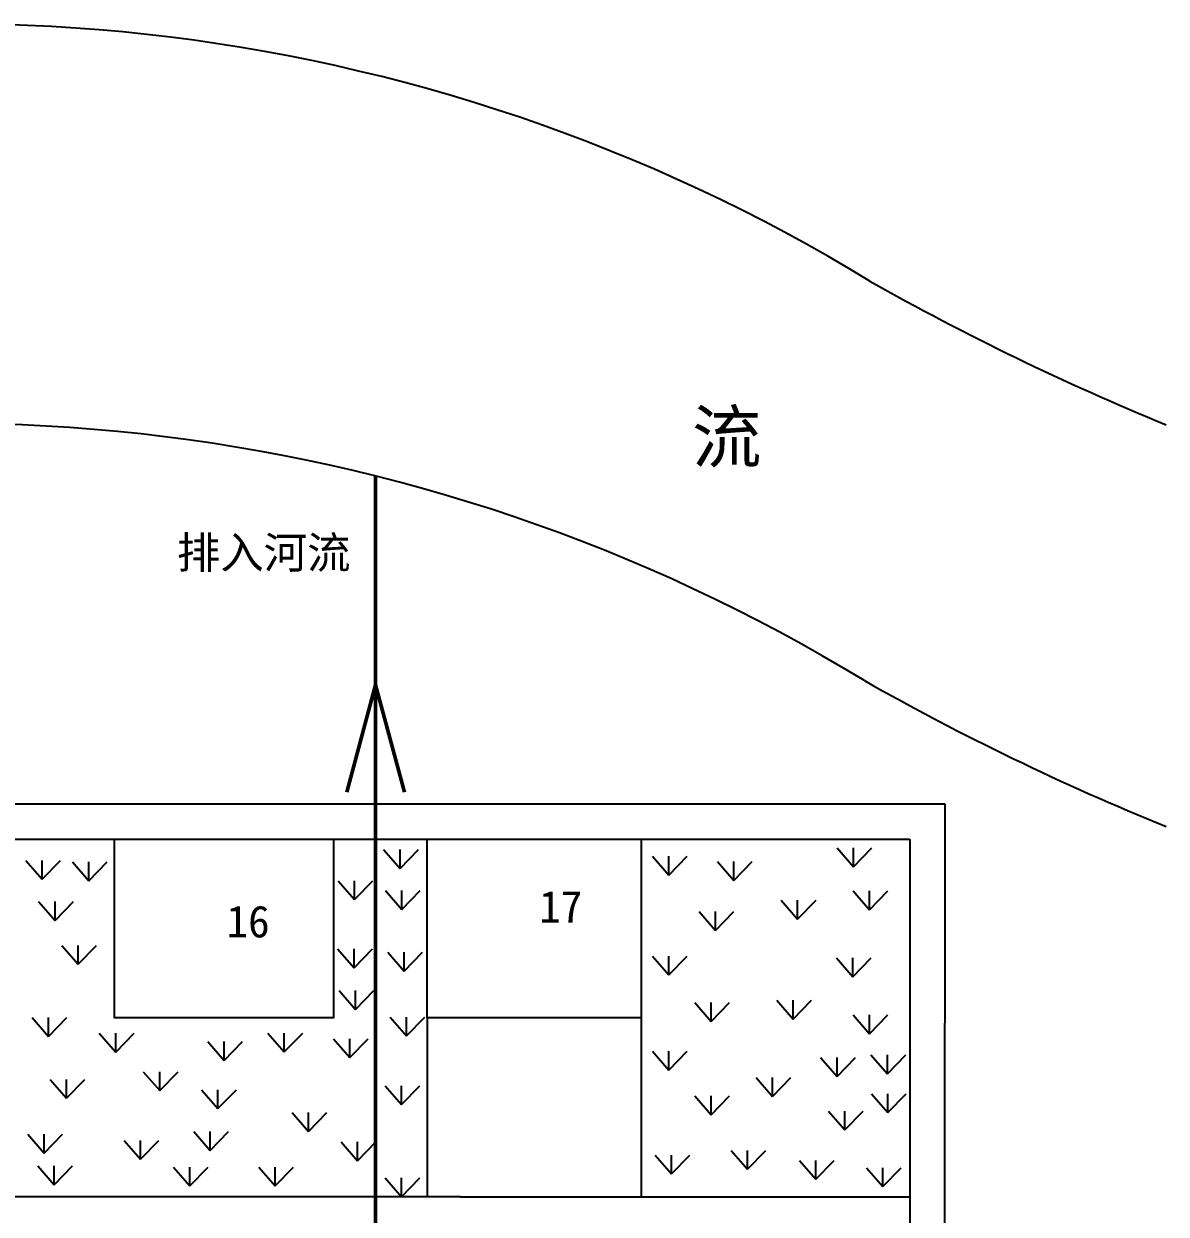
# Model space of a CAD drawing. Header units: inches. Extents: x -287940 to 417543, y -666909 to 91149.
# Drawn here: x -199 to 179281, y -450116 to -263040 of the extents above; entities that cross this region are included whole.
import ezdxf

# ---------------------------------------------------------------- set-up
doc = ezdxf.new("R2010")
doc.units = ezdxf.units.IN
doc.header["$MEASUREMENT"] = 0

msp = doc.modelspace()

# ---------------------------------------------------------------- linework, layer by layer
at = {"color": 5, "lineweight": 50, "ltscale": 5}
for p, q in [((55063.5, -458365.738), (55063.5, -334110.437)), ((50535, -383791.1), (55063.5, -366909)), ((59592, -383791.1), (55063.5, -366909))]:
    msp.add_line(p, q, dxfattribs=at)
at = {"ltscale": 5}
for p, q in [((-177863.4, -385617.6), (144528.676, -385617.6)), ((144528.676, -385617.6), (144378.963, -576298.904)), ((-173381.673, -391192.8), (139018.176, -391192.8)), ((139018.176, -391192.8), (139018.176, -572873.3)), ((63197.2, -419279.269), (63197.2, -447365.738)), ((96792, -419279.269), (96792, -447365.738)), ((68420.476, -447365.738), (-111709.62, -447365.738)), ((68420.476, -447365.738), (139018.176, -447365.738))]:
    msp.add_line(p, q, dxfattribs=at)
at = {"color": 3, "ltscale": 5}
for p, q in [((56333.353, -392794.534), (58908.653, -395763.684)), ((58908.653, -395763.684), (61793.053, -392794.534)), ((58908.653, -395763.684), (58908.653, -392794.534)), ((127586.753, -392542.765), (130162.053, -395511.915)), ((130162.053, -395511.915), (133046.453, -392542.765)), ((130162.053, -395511.915), (130162.053, -392542.765)), ((100.476, -394517.015), (2675.776, -397486.165)), ((2675.776, -397486.165), (5560.176, -394517.015)), ((2675.776, -397486.165), (2675.776, -394517.015)), ((98581.5, -393845.65), (101156.8, -396814.8)), ((101156.8, -396814.8), (104041.2, -393845.65)), ((101156.8, -396814.8), (101156.8, -393845.65)), ((108782.376, -394680.265), (111357.676, -397649.415)), ((111357.676, -397649.415), (114242.076, -394680.265)), ((111357.676, -397649.415), (111357.676, -394680.265)), ((7425.953, -394736.134), (10001.253, -397705.284)), ((10001.253, -397705.284), (12885.653, -394736.134)), ((10001.253, -397705.284), (10001.253, -394736.134)), ((49181.453, -397705.934), (51756.753, -400675.084)), ((51756.753, -400675.084), (54641.153, -397705.934)), ((51756.753, -400675.084), (51756.753, -397705.934)), ((56631.353, -399268.634), (59206.653, -402237.784)), ((59206.653, -402237.784), (62091.053, -399268.634)), ((59206.653, -402237.784), (59206.653, -399268.634)), ((130086.553, -399296.965), (132661.853, -402266.115)), ((132661.853, -402266.115), (135546.253, -399296.965)), ((132661.853, -402266.115), (132661.853, -399296.965)), ((2127.076, -400993.815), (4702.376, -403962.965)), ((4702.376, -403962.965), (7586.776, -400993.815)), ((4702.376, -403962.965), (4702.376, -400993.815)), ((118806.476, -400758.365), (121381.776, -403727.515)), ((121381.776, -403727.515), (124266.176, -400758.365)), ((121381.776, -403727.515), (121381.776, -400758.365)), ((105918.376, -402546.065), (108493.676, -405515.215)), ((108493.676, -405515.215), (111378.076, -402546.065)), ((108493.676, -405515.215), (108493.676, -402546.065)), ((5775.076, -407875.515), (8350.376, -410844.665)), ((8350.376, -410844.665), (11234.776, -407875.515)), ((8350.376, -410844.665), (8350.376, -407875.515)), ((49106.953, -408421.734), (51682.253, -411390.884)), ((51682.253, -411390.884), (54566.653, -408421.734)), ((51682.253, -411390.884), (51682.253, -408421.734)), ((57003.853, -408942.634), (59579.153, -411911.784)), ((59579.153, -411911.784), (62463.553, -408942.634)), ((59579.153, -411911.784), (59579.153, -408942.634)), ((98581.5, -409539.25), (101156.8, -412508.4)), ((101156.8, -412508.4), (104041.2, -409539.25)), ((101156.8, -412508.4), (101156.8, -409539.25)), ((127470.153, -409827.465), (130045.453, -412796.615)), ((130045.453, -412796.615), (132929.853, -409827.465)), ((130045.453, -412796.615), (130045.453, -409827.465)), ((49328.153, -414962.134), (51903.453, -417931.284)), ((51903.453, -417931.284), (54787.853, -414962.134)), ((51903.453, -417931.284), (51903.453, -414962.134)), ((105202.376, -416847.665), (107777.676, -419816.815)), ((107777.676, -419816.815), (110662.076, -416847.665)), ((107777.676, -419816.815), (107777.676, -416847.665)), ((118090.476, -416490.065), (120665.776, -419459.215)), ((120665.776, -419459.215), (123550.176, -416490.065)), ((120665.776, -419459.215), (120665.776, -416490.065)), ((130086.553, -418797.965), (132661.853, -421767.115)), ((132661.853, -421767.115), (135546.253, -418797.965)), ((132661.853, -421767.115), (132661.853, -418797.965)), ((1113.776, -419209.915), (3689.076, -422179.065)), ((3689.076, -422179.065), (6573.476, -419209.915)), ((3689.076, -422179.065), (3689.076, -419209.915)), ((57350.853, -419134.534), (59926.153, -422103.684)), ((59926.153, -422103.684), (62810.553, -419134.534)), ((59926.153, -422103.684), (59926.153, -419134.534)), ((11657.753, -421683.634), (14233.053, -424652.784)), ((14233.053, -424652.784), (17117.453, -421683.634)), ((14233.053, -424652.784), (14233.053, -421683.634)), ((38155.176, -421643.665), (40730.476, -424612.815)), ((40730.476, -424612.815), (43614.876, -421643.665)), ((40730.476, -424612.815), (40730.476, -421643.665)), ((48447.676, -422537.465), (51022.976, -425506.615)), ((51022.976, -425506.615), (53907.376, -422537.465)), ((51022.976, -425506.615), (51022.976, -422537.465)), ((28715.366, -423001.178), (31290.666, -425970.328)), ((31290.666, -425970.328), (34175.066, -423001.178)), ((31290.666, -425970.328), (31290.666, -423001.178)), ((98581.5, -424519.45), (101156.8, -427488.6)), ((101156.8, -427488.6), (104041.2, -424519.45)), ((101156.8, -427488.6), (101156.8, -424519.45)), ((124992.23, -425511.407), (127567.53, -428480.557)), ((127567.53, -428480.557), (130451.93, -425511.407)), ((127567.53, -428480.557), (127567.53, -425511.407)), ((132902.723, -425067.604), (135478.023, -428036.754)), ((135478.023, -428036.754), (138362.423, -425067.604)), ((135478.023, -428036.754), (135478.023, -425067.604)), ((18571.481, -427722.046), (21146.781, -430691.196)), ((21146.781, -430691.196), (24031.181, -427722.046)), ((21146.781, -430691.196), (21146.781, -427722.046)), ((3951.076, -428925.215), (6526.376, -431894.365)), ((6526.376, -431894.365), (9410.776, -428925.215)), ((6526.376, -431894.365), (6526.376, -428925.215)), ((56562.2, -429932.65), (59137.5, -432901.8)), ((59137.5, -432901.8), (62021.9, -429932.65)), ((59137.5, -432901.8), (59137.5, -429932.65)), ((114868.476, -428646.365), (117443.776, -431615.515)), ((117443.776, -431615.515), (120328.176, -428646.365)), ((117443.776, -431615.515), (117443.776, -428646.365)), ((27733.676, -430554.365), (30308.976, -433523.515)), ((30308.976, -433523.515), (33193.376, -430554.365)), ((30308.976, -433523.515), (30308.976, -430554.365)), ((105202.376, -431506.665), (107777.676, -434475.815)), ((107777.676, -434475.815), (110662.076, -431506.665)), ((107777.676, -434475.815), (107777.676, -431506.665)), ((132971.3, -431190.05), (135546.6, -434159.2)), ((135546.6, -434159.2), (138431, -431190.05)), ((135546.6, -434159.2), (135546.6, -431190.05)), ((126221.376, -433900.942), (128796.676, -436870.092)), ((128796.676, -436870.092), (131681.076, -433900.942)), ((128796.676, -436870.092), (128796.676, -433900.942)), ((41958.976, -434157.465), (44534.276, -437126.615)), ((44534.276, -437126.615), (47418.676, -434157.465)), ((44534.276, -437126.615), (44534.276, -434157.465)), ((418.576, -437560.165), (2993.876, -440529.315)), ((2993.876, -440529.315), (5878.276, -437560.165)), ((2993.876, -440529.315), (2993.876, -437560.165)), ((26498.876, -437112.165), (29074.176, -440081.315)), ((29074.176, -440081.315), (31958.576, -437112.165)), ((29074.176, -440081.315), (29074.176, -437112.165)), ((15558.976, -438512.265), (18134.276, -441481.415)), ((18134.276, -441481.415), (21018.676, -438512.265)), ((18134.276, -441481.415), (18134.276, -438512.265)), ((49673.076, -438737.865), (52248.376, -441707.015)), ((52248.376, -441707.015), (55132.776, -438737.865)), ((52248.376, -441707.015), (52248.376, -438737.865)), ((98972.1, -440828.05), (101547.4, -443797.2)), ((101547.4, -443797.2), (104431.8, -440828.05)), ((101547.4, -443797.2), (101547.4, -440828.05)), ((110930.476, -440087.665), (113505.776, -443056.815)), ((113505.776, -443056.815), (116390.176, -440087.665)), ((113505.776, -443056.815), (113505.776, -440087.665)), ((1991.576, -442535.165), (4566.876, -445504.315)), ((4566.876, -445504.315), (7451.276, -442535.165)), ((4566.876, -445504.315), (4566.876, -442535.165)), ((23316.776, -442700.965), (25892.076, -445670.115)), ((25892.076, -445670.115), (28776.476, -442700.965)), ((25892.076, -445670.115), (25892.076, -442700.965)), ((36703.376, -442700.965), (39278.676, -445670.115)), ((39278.676, -445670.115), (42163.076, -442700.965)), ((39278.676, -445670.115), (39278.676, -442700.965)), ((121675.376, -441663.065), (124250.676, -444632.215)), ((124250.676, -444632.215), (127135.076, -441663.065)), ((124250.676, -444632.215), (124250.676, -441663.065)), ((132198.876, -442819.602), (134774.176, -445788.752)), ((134774.176, -445788.752), (137658.576, -442819.602)), ((134774.176, -445788.752), (134774.176, -442819.602)), ((56561.276, -444396.588), (59136.576, -447365.738)), ((59136.576, -447365.738), (62020.976, -444396.588)), ((59136.576, -447365.738), (59136.576, -444396.588))]:
    msp.add_line(p, q, dxfattribs=at)
at = {"ltscale": 5}
for points in [[(14068.6, -391192.8), (48457.7, -391192.8), (48457.7, -419279.269), (14068.6, -419279.269)], [(63197.2, -391192.8), (96792, -391192.8), (96792, -419279.269), (63197.2, -419279.269)]]:
    msp.add_lwpolyline(points, close=True, dxfattribs=at)
for centre, radius, start, end in [((-11227.648, -539532.899), 276493.339, 58.62564808, 108.7742263), ((334798.215, 53977.947), 410611.452, 240.51906607, 247.74406637), ((-12093.111, -602324.076), 276493.339, 58.62564808, 108.7742263), ((333932.752, -8813.23), 410611.452, 240.51906607, 247.87449143)]:
    msp.add_arc(centre, radius, start, end, dxfattribs=at)

# ---------------------------------------------------------------- texts
at = {"color": 7, "ltscale": 5, "width": 1824588.24947, "attachment_point": 1}
for s, insert, char_height in [('{\\fSimSun|b0|i0|c134|p2;流}', (104782.9, -323929.256), 8000), ('{\\fSimSun|b0|i0|c134|p2;排入河流}', (23847.9, -343634.561), 5000), ('{\\fSimSun|b0|i0|c134|p2;17}', (80760.6, -399292.77), 5000), ('{\\fSimSun|b0|i0|c134|p2;16}', (31632.2, -401616.87), 5000)]:
    msp.add_mtext(s, dxfattribs=dict(at, insert=insert, char_height=char_height))

doc.saveas('drawing.dxf')
